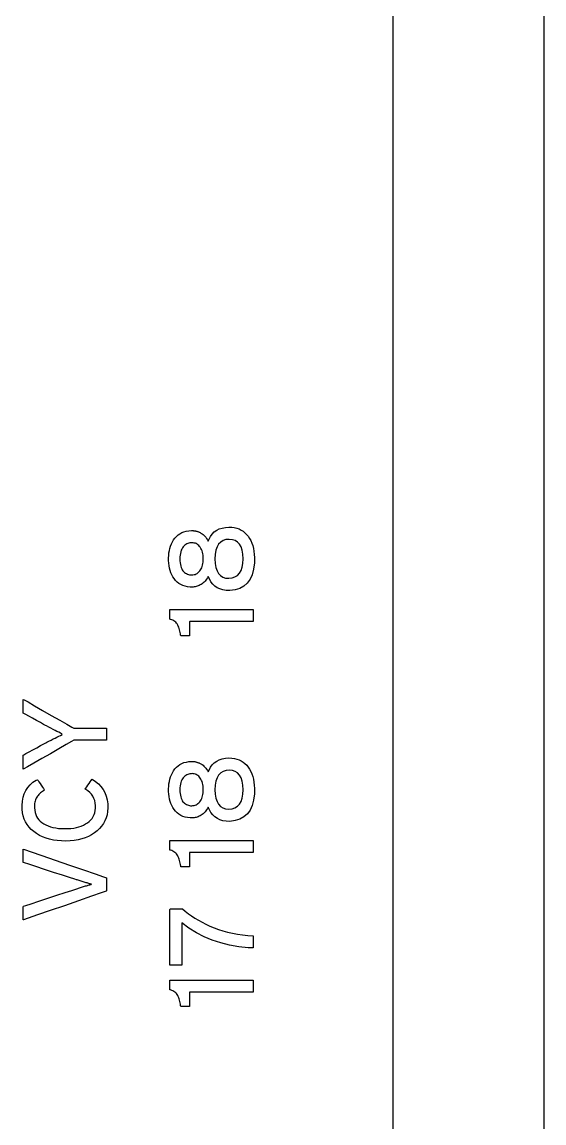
# Model space of a CAD drawing. Extents: x 1 to 47.7, y 0.2 to 35.
# Drawn here: x 39.629 to 40.238, y 10.874 to 12.158 of the extents above; entities that cross this region are included whole.
import ezdxf

# ---------------------------------------------------------------- set-up
doc = ezdxf.new("R2010")
doc.units = 0
doc.header["$MEASUREMENT"] = 0
for name, color, linetype in [('1_1__SCREW_TERMINAL_BLOCK_', 7, 'CONTINUOUS'), ('1_2__CONNECTORIZED_RELAY__', 7, 'CONTINUOUS'), ('8_0_____DWG', 7, 'CONTINUOUS')]:
    doc.layers.add(name, color=color, linetype=linetype)

msp = doc.modelspace()

# ---------------------------------------------------------------- linework, layer by layer
at = {"layer": '1_1__SCREW_TERMINAL_BLOCK_'}
for points in [[(39.8705, 11.5687), (39.8737, 11.5685), (39.8767, 11.5681), (39.8796, 11.5674), (39.8823, 11.5665), (39.8848, 11.5653), (39.8871, 11.5638), (39.8892, 11.5621), (39.8911, 11.5602), (39.8929, 11.558), (39.8945, 11.5555), (39.896, 11.5529), (39.8972, 11.5501), (39.8982, 11.5471), (39.899, 11.5439), (39.8997, 11.5405), (39.9001, 11.5369), (39.9003, 11.5331), (39.9002, 11.5269), (39.8993, 11.5196), (39.8976, 11.5132), (39.8952, 11.5078), (39.8919, 11.5034), (39.888, 11.4998), (39.8832, 11.4972), (39.8777, 11.4955), (39.8714, 11.4948), (39.8671, 11.4949), (39.8634, 11.4955), (39.86, 11.4965), (39.8569, 11.498), (39.8542, 11.4999), (39.8517, 11.5023), (39.8495, 11.505), (39.8477, 11.5083), (39.8462, 11.5112), (39.8454, 11.5096), (39.8445, 11.5081), (39.8436, 11.5068), (39.8426, 11.5056), (39.8415, 11.5045), (39.8404, 11.5035), (39.8393, 11.5027), (39.8381, 11.5019), (39.8369, 11.5013), (39.8357, 11.5007), (39.8345, 11.5001), (39.8334, 11.4997), (39.8322, 11.4993), (39.8311, 11.4991), (39.83, 11.4989), (39.8289, 11.4988), (39.8278, 11.4987), (39.8253, 11.4988), (39.8222, 11.4992), (39.8194, 11.4997), (39.8168, 11.5006), (39.8144, 11.5017), (39.8121, 11.503), (39.8101, 11.5046), (39.8082, 11.5065), (39.8066, 11.5086), (39.8052, 11.5108), (39.8039, 11.5131), (39.8028, 11.5155), (39.802, 11.5181), (39.8012, 11.5208), (39.8007, 11.5236), (39.8003, 11.5265), (39.8001, 11.5296), (39.8001, 11.5327), (39.8002, 11.5356), (39.8005, 11.5385), (39.801, 11.5413), (39.8016, 11.5439), (39.8024, 11.5465), (39.8034, 11.549), (39.8046, 11.5514), (39.8059, 11.5537), (39.8074, 11.5559), (39.8092, 11.5579), (39.8111, 11.5596), (39.8132, 11.561), (39.8155, 11.5623), (39.818, 11.5632), (39.8207, 11.5639), (39.8237, 11.5644), (39.8268, 11.5646), (39.8277, 11.5646), (39.8282, 11.5646), (39.8287, 11.5646), (39.8292, 11.5645), (39.8297, 11.5645), (39.8303, 11.5644), (39.8308, 11.5643), (39.8314, 11.5642), (39.832, 11.5641), (39.8326, 11.5639), (39.8332, 11.5638), (39.8338, 11.5636), (39.8344, 11.5634), (39.835, 11.5631), (39.8357, 11.5629), (39.8363, 11.5626), (39.8369, 11.5623), (39.8378, 11.5618), (39.8391, 11.561), (39.8403, 11.5601), (39.8414, 11.5591), (39.8425, 11.558), (39.8435, 11.5568), (39.8444, 11.5554), (39.8453, 11.554), (39.8461, 11.5524), (39.8473, 11.5545), (39.849, 11.5578), (39.8511, 11.5606), (39.8534, 11.563), (39.8562, 11.565), (39.8592, 11.5665), (39.8626, 11.5676), (39.8664, 11.5684)], [(39.8277, 11.5504), (39.8263, 11.5503), (39.825, 11.5502), (39.8237, 11.5499), (39.8225, 11.5495), (39.8213, 11.549), (39.8202, 11.5483), (39.8192, 11.5476), (39.8181, 11.5467), (39.8172, 11.5457), (39.8163, 11.5445), (39.8155, 11.5431), (39.8149, 11.5416), (39.8144, 11.5399), (39.8139, 11.5381), (39.8136, 11.5361), (39.8134, 11.5339), (39.8133, 11.5316), (39.8134, 11.5293), (39.8136, 11.5271), (39.8139, 11.5251), (39.8143, 11.5233), (39.8148, 11.5217), (39.8154, 11.5202), (39.8161, 11.5189), (39.8169, 11.5177), (39.8178, 11.5167), (39.8188, 11.5158), (39.8198, 11.515), (39.8209, 11.5144), (39.822, 11.5138), (39.8232, 11.5134), (39.8245, 11.5131), (39.8258, 11.513), (39.8271, 11.513), (39.8285, 11.513), (39.8298, 11.5133), (39.8311, 11.5136), (39.8322, 11.5141), (39.8334, 11.5147), (39.8344, 11.5155), (39.8354, 11.5164), (39.8364, 11.5175), (39.8372, 11.5187), (39.838, 11.52), (39.8387, 11.5213), (39.8392, 11.5228), (39.8397, 11.5244), (39.8401, 11.5261), (39.8403, 11.5279), (39.8405, 11.5298), (39.8405, 11.5318), (39.8405, 11.5339), (39.8403, 11.5359), (39.8401, 11.5377), (39.8397, 11.5394), (39.8392, 11.541), (39.8386, 11.5425), (39.8379, 11.5439), (39.8371, 11.5451), (39.8362, 11.5462), (39.8353, 11.5472), (39.8344, 11.548), (39.8334, 11.5488), (39.8324, 11.5494), (39.8313, 11.5498), (39.8301, 11.5501), (39.8289, 11.5503)], [(39.8709, 11.5544), (39.867, 11.5541), (39.8637, 11.553), (39.8609, 11.5513), (39.8585, 11.5488), (39.8567, 11.5455), (39.8554, 11.5416), (39.8546, 11.5369), (39.8542, 11.5315), (39.8545, 11.5263), (39.8553, 11.5217), (39.8566, 11.5178), (39.8584, 11.5146), (39.8606, 11.5121), (39.8633, 11.5104), (39.8665, 11.5093), (39.8702, 11.509), (39.8741, 11.5094), (39.8775, 11.5105), (39.8804, 11.5123), (39.8827, 11.5148), (39.8846, 11.518), (39.8859, 11.5218), (39.8867, 11.5264), (39.8871, 11.5317), (39.8867, 11.537), (39.8859, 11.5416), (39.8846, 11.5455), (39.8828, 11.5487), (39.8806, 11.5512), (39.8778, 11.553), (39.8746, 11.554)], [(39.8988, 11.4584), (39.8959, 11.4584), (39.8884, 11.4584), (39.8775, 11.4584), (39.8648, 11.4584), (39.8518, 11.4584), (39.8398, 11.4584), (39.8304, 11.4584), (39.825, 11.4584), (39.8243, 11.4583), (39.8243, 11.4571), (39.8243, 11.455), (39.8243, 11.4523), (39.8243, 11.4494), (39.8243, 11.4465), (39.8243, 11.4441), (39.8243, 11.4424), (39.8243, 11.4417), (39.8239, 11.4417), (39.8229, 11.4417), (39.8214, 11.4417), (39.8197, 11.4417), (39.8179, 11.4417), (39.8163, 11.4417), (39.815, 11.4417), (39.8143, 11.4417), (39.8141, 11.4426), (39.814, 11.4443), (39.8137, 11.4459), (39.8134, 11.4475), (39.813, 11.449), (39.8125, 11.4505), (39.812, 11.4519), (39.8114, 11.4532), (39.8108, 11.4545), (39.8101, 11.4557), (39.8093, 11.4568), (39.8084, 11.4577), (39.8073, 11.4586), (39.8062, 11.4593), (39.805, 11.46), (39.8037, 11.4605), (39.8023, 11.461), (39.8016, 11.4613), (39.8016, 11.4621), (39.8016, 11.4635), (39.8016, 11.4654), (39.8016, 11.4673), (39.8016, 11.4693), (39.8016, 11.471), (39.8016, 11.4721), (39.8016, 11.4725), (39.8053, 11.4725), (39.8152, 11.4725), (39.8294, 11.4725), (39.8459, 11.4725), (39.8629, 11.4725), (39.8785, 11.4725), (39.8908, 11.4725), (39.8978, 11.4725), (39.8988, 11.4724), (39.8988, 11.4714), (39.8988, 11.4696), (39.8988, 11.4673), (39.8988, 11.4649), (39.8988, 11.4625), (39.8988, 11.4604), (39.8988, 11.459)], [(39.8163, 11.1234), (39.8196, 11.1206), (39.8232, 11.1178), (39.8269, 11.1151), (39.8308, 11.1125), (39.8349, 11.1101), (39.8391, 11.1077), (39.8436, 11.1054), (39.8483, 11.1032), (39.8532, 11.1011), (39.8583, 11.0992), (39.8635, 11.0976), (39.869, 11.0961), (39.8746, 11.0949), (39.8804, 11.0938), (39.8863, 11.093), (39.8925, 11.0924), (39.8988, 11.0921), (39.8988, 11.0915), (39.8988, 11.0901), (39.8988, 11.088), (39.8988, 11.0856), (39.8988, 11.0831), (39.8988, 11.0808), (39.8988, 11.079), (39.8988, 11.078), (39.8931, 11.0781), (39.882, 11.0793), (39.8712, 11.0811), (39.861, 11.0836), (39.8511, 11.0869), (39.8416, 11.0909), (39.8326, 11.0955), (39.8239, 11.1009), (39.8157, 11.107), (39.8157, 11.1051), (39.8157, 11.1001), (39.8157, 11.0929), (39.8157, 11.0845), (39.8157, 11.0759), (39.8157, 11.068), (39.8157, 11.0617), (39.8157, 11.0582), (39.8156, 11.0577), (39.8146, 11.0577), (39.8128, 11.0577), (39.8105, 11.0577), (39.808, 11.0577), (39.8056, 11.0577), (39.8036, 11.0577), (39.8021, 11.0577), (39.8016, 11.0577), (39.8016, 11.0602), (39.8016, 11.0669), (39.8016, 11.0765), (39.8016, 11.0877), (39.8016, 11.0992), (39.8016, 11.1097), (39.8016, 11.118), (39.8016, 11.1228), (39.8018, 11.1234), (39.8028, 11.1234), (39.8047, 11.1234), (39.807, 11.1234), (39.8096, 11.1234), (39.8121, 11.1234), (39.8143, 11.1234), (39.8158, 11.1234)], [(39.8988, 11.0262), (39.8959, 11.0262), (39.8884, 11.0262), (39.8775, 11.0262), (39.8648, 11.0262), (39.8518, 11.0262), (39.8398, 11.0262), (39.8304, 11.0262), (39.825, 11.0262), (39.8243, 11.0261), (39.8243, 11.0249), (39.8243, 11.0227), (39.8243, 11.0201), (39.8243, 11.0171), (39.8243, 11.0143), (39.8243, 11.0119), (39.8243, 11.0102), (39.8243, 11.0095), (39.8239, 11.0095), (39.8229, 11.0095), (39.8214, 11.0095), (39.8197, 11.0095), (39.8179, 11.0095), (39.8163, 11.0095), (39.815, 11.0095), (39.8143, 11.0095), (39.8141, 11.0104), (39.814, 11.0121), (39.8137, 11.0137), (39.8134, 11.0153), (39.813, 11.0168), (39.8125, 11.0183), (39.812, 11.0197), (39.8114, 11.021), (39.8108, 11.0223), (39.8101, 11.0235), (39.8093, 11.0245), (39.8084, 11.0255), (39.8073, 11.0264), (39.8062, 11.0271), (39.805, 11.0278), (39.8037, 11.0283), (39.8023, 11.0288), (39.8016, 11.029), (39.8016, 11.0299), (39.8016, 11.0313), (39.8016, 11.0331), (39.8016, 11.0351), (39.8016, 11.0371), (39.8016, 11.0387), (39.8016, 11.0399), (39.8016, 11.0403), (39.8053, 11.0403), (39.8152, 11.0403), (39.8294, 11.0403), (39.8459, 11.0403), (39.8629, 11.0403), (39.8785, 11.0403), (39.8908, 11.0403), (39.8978, 11.0403), (39.8988, 11.0402), (39.8988, 11.0392), (39.8988, 11.0374), (39.8988, 11.0351), (39.8988, 11.0327), (39.8988, 11.0303), (39.8988, 11.0282), (39.8988, 11.0268)]]:
    msp.add_lwpolyline(points, close=True, dxfattribs=at)
at = {"layer": '1_2__CONNECTORIZED_RELAY__'}
for points in [[(39.6894, 11.3341), (39.6908, 11.3341), (39.6946, 11.3341), (39.7001, 11.3341), (39.7065, 11.3341), (39.7131, 11.3341), (39.7193, 11.3341), (39.7242, 11.3341), (39.7272, 11.3341), (39.7278, 11.334), (39.7278, 11.3331), (39.7278, 11.3315), (39.7278, 11.3293), (39.7278, 11.3269), (39.7278, 11.3245), (39.7278, 11.3224), (39.7278, 11.3208), (39.7278, 11.32), (39.7271, 11.32), (39.7238, 11.32), (39.7187, 11.32), (39.7125, 11.32), (39.7059, 11.32), (39.6995, 11.32), (39.6942, 11.32), (39.6906, 11.32), (39.6894, 11.32), (39.6868, 11.3185), (39.6807, 11.315), (39.6722, 11.3101), (39.6623, 11.3044), (39.6522, 11.2986), (39.6429, 11.2933), (39.6356, 11.2891), (39.6313, 11.2866), (39.6306, 11.2864), (39.6306, 11.2875), (39.6306, 11.2895), (39.6306, 11.2921), (39.6306, 11.2949), (39.6306, 11.2977), (39.6306, 11.3002), (39.6306, 11.3019), (39.6306, 11.3028), (39.6313, 11.3032), (39.6337, 11.3045), (39.6373, 11.3064), (39.6417, 11.3088), (39.6464, 11.3114), (39.6507, 11.3138), (39.6544, 11.3158), (39.6568, 11.3171), (39.6579, 11.3177), (39.6605, 11.319), (39.663, 11.3203), (39.6654, 11.3216), (39.6677, 11.3227), (39.6699, 11.3238), (39.672, 11.3249), (39.674, 11.3258), (39.6759, 11.3267), (39.6757, 11.3276), (39.6739, 11.3285), (39.6719, 11.3294), (39.6698, 11.3304), (39.6676, 11.3315), (39.6653, 11.3327), (39.6629, 11.334), (39.6604, 11.3353), (39.6578, 11.3367), (39.6567, 11.3372), (39.6542, 11.3386), (39.6505, 11.3407), (39.646, 11.3431), (39.6414, 11.3457), (39.637, 11.3481), (39.6334, 11.35), (39.6312, 11.3513), (39.6306, 11.3516), (39.6306, 11.3525), (39.6306, 11.3544), (39.6306, 11.3568), (39.6306, 11.3596), (39.6306, 11.3624), (39.6306, 11.3648), (39.6306, 11.3667), (39.6306, 11.3678), (39.6316, 11.3673), (39.6362, 11.3647), (39.6437, 11.3603), (39.6531, 11.3549), (39.6633, 11.3491), (39.6731, 11.3435), (39.6814, 11.3387), (39.6872, 11.3353)], [(39.8705, 11.2994), (39.8737, 11.2993), (39.8768, 11.2988), (39.8796, 11.2982), (39.8823, 11.2972), (39.8848, 11.296), (39.8871, 11.2946), (39.8892, 11.2929), (39.8912, 11.2909), (39.8929, 11.2887), (39.8946, 11.2863), (39.896, 11.2837), (39.8972, 11.2809), (39.8982, 11.2779), (39.899, 11.2747), (39.8997, 11.2713), (39.9001, 11.2677), (39.9003, 11.2639), (39.9002, 11.2576), (39.8993, 11.2503), (39.8976, 11.244), (39.8952, 11.2386), (39.892, 11.2341), (39.888, 11.2306), (39.8832, 11.2279), (39.8777, 11.2263), (39.8714, 11.2255), (39.8671, 11.2256), (39.8634, 11.2262), (39.86, 11.2273), (39.857, 11.2287), (39.8542, 11.2307), (39.8517, 11.233), (39.8495, 11.2358), (39.8477, 11.239), (39.8462, 11.2419), (39.8454, 11.2403), (39.8445, 11.2389), (39.8436, 11.2376), (39.8426, 11.2364), (39.8415, 11.2353), (39.8405, 11.2343), (39.8393, 11.2334), (39.8381, 11.2327), (39.8369, 11.232), (39.8357, 11.2314), (39.8345, 11.2309), (39.8334, 11.2305), (39.8322, 11.2301), (39.8311, 11.2298), (39.83, 11.2296), (39.8289, 11.2295), (39.8278, 11.2295), (39.8253, 11.2296), (39.8223, 11.2299), (39.8194, 11.2305), (39.8168, 11.2313), (39.8144, 11.2324), (39.8122, 11.2338), (39.8101, 11.2354), (39.8082, 11.2372), (39.8066, 11.2393), (39.8052, 11.2415), (39.8039, 11.2438), (39.8029, 11.2463), (39.802, 11.2488), (39.8012, 11.2515), (39.8007, 11.2543), (39.8003, 11.2573), (39.8001, 11.2603), (39.8001, 11.2634), (39.8002, 11.2664), (39.8005, 11.2692), (39.801, 11.272), (39.8016, 11.2747), (39.8025, 11.2773), (39.8034, 11.2798), (39.8046, 11.2822), (39.8059, 11.2845), (39.8075, 11.2866), (39.8092, 11.2886), (39.8111, 11.2903), (39.8132, 11.2918), (39.8155, 11.293), (39.818, 11.294), (39.8208, 11.2947), (39.8237, 11.2952), (39.8268, 11.2954), (39.8277, 11.2954), (39.8282, 11.2954), (39.8287, 11.2953), (39.8292, 11.2953), (39.8297, 11.2952), (39.8303, 11.2952), (39.8308, 11.2951), (39.8314, 11.295), (39.832, 11.2948), (39.8326, 11.2947), (39.8332, 11.2945), (39.8338, 11.2943), (39.8344, 11.2941), (39.8351, 11.2939), (39.8357, 11.2936), (39.8363, 11.2933), (39.8369, 11.293), (39.8379, 11.2925), (39.8391, 11.2918), (39.8403, 11.2909), (39.8414, 11.2899), (39.8425, 11.2888), (39.8435, 11.2875), (39.8444, 11.2862), (39.8453, 11.2847), (39.8461, 11.2832), (39.8473, 11.2853), (39.849, 11.2885), (39.8511, 11.2913), (39.8534, 11.2937), (39.8562, 11.2957), (39.8592, 11.2973), (39.8626, 11.2984), (39.8664, 11.2991)], [(39.8277, 11.2812), (39.8263, 11.2811), (39.825, 11.2809), (39.8237, 11.2806), (39.8225, 11.2802), (39.8214, 11.2797), (39.8202, 11.2791), (39.8192, 11.2783), (39.8181, 11.2774), (39.8172, 11.2764), (39.8163, 11.2752), (39.8155, 11.2739), (39.8149, 11.2723), (39.8144, 11.2707), (39.8139, 11.2688), (39.8136, 11.2668), (39.8134, 11.2646), (39.8134, 11.2623), (39.8134, 11.26), (39.8136, 11.2579), (39.8139, 11.2559), (39.8143, 11.2541), (39.8148, 11.2524), (39.8154, 11.2509), (39.8161, 11.2496), (39.8169, 11.2484), (39.8178, 11.2474), (39.8188, 11.2465), (39.8198, 11.2458), (39.8209, 11.2451), (39.822, 11.2446), (39.8232, 11.2442), (39.8245, 11.2439), (39.8258, 11.2437), (39.8271, 11.2437), (39.8285, 11.2438), (39.8298, 11.244), (39.8311, 11.2444), (39.8323, 11.2449), (39.8334, 11.2455), (39.8344, 11.2463), (39.8354, 11.2472), (39.8364, 11.2483), (39.8372, 11.2494), (39.838, 11.2507), (39.8387, 11.2521), (39.8393, 11.2536), (39.8397, 11.2552), (39.8401, 11.2569), (39.8403, 11.2587), (39.8405, 11.2606), (39.8405, 11.2626), (39.8405, 11.2647), (39.8403, 11.2666), (39.8401, 11.2685), (39.8397, 11.2702), (39.8392, 11.2718), (39.8386, 11.2733), (39.8379, 11.2746), (39.8371, 11.2759), (39.8362, 11.277), (39.8354, 11.278), (39.8344, 11.2788), (39.8334, 11.2795), (39.8324, 11.2801), (39.8313, 11.2806), (39.8301, 11.2809), (39.8289, 11.2811)], [(39.8709, 11.2852), (39.8671, 11.2848), (39.8637, 11.2838), (39.8609, 11.282), (39.8585, 11.2795), (39.8567, 11.2763), (39.8554, 11.2724), (39.8546, 11.2677), (39.8542, 11.2623), (39.8546, 11.257), (39.8553, 11.2524), (39.8566, 11.2485), (39.8584, 11.2454), (39.8606, 11.2429), (39.8633, 11.2411), (39.8665, 11.2401), (39.8702, 11.2397), (39.8741, 11.2401), (39.8775, 11.2412), (39.8804, 11.243), (39.8827, 11.2455), (39.8846, 11.2487), (39.8859, 11.2526), (39.8868, 11.2572), (39.8871, 11.2624), (39.8867, 11.2678), (39.8859, 11.2724), (39.8846, 11.2763), (39.8828, 11.2795), (39.8806, 11.282), (39.8778, 11.2837), (39.8746, 11.2848)], [(39.7108, 11.2747), (39.7147, 11.2721), (39.7182, 11.2693), (39.7212, 11.2662), (39.7238, 11.2627), (39.7258, 11.259), (39.7274, 11.2549), (39.7285, 11.2506), (39.7292, 11.2459), (39.7294, 11.2412), (39.729, 11.2371), (39.7283, 11.2332), (39.7272, 11.2296), (39.7258, 11.2262), (39.7241, 11.2229), (39.7219, 11.2199), (39.7195, 11.2171), (39.7166, 11.2145), (39.7135, 11.2121), (39.7102, 11.2099), (39.7066, 11.208), (39.7028, 11.2064), (39.6988, 11.205), (39.6945, 11.204), (39.69, 11.2032), (39.6852, 11.2027), (39.6802, 11.2025), (39.6751, 11.2026), (39.6703, 11.203), (39.6657, 11.2036), (39.6613, 11.2046), (39.6571, 11.2058), (39.6532, 11.2073), (39.6495, 11.2091), (39.646, 11.2112), (39.6428, 11.2135), (39.6399, 11.216), (39.6373, 11.2188), (39.6351, 11.2217), (39.6332, 11.2248), (39.6317, 11.2282), (39.6305, 11.2318), (39.6297, 11.2355), (39.6292, 11.2395), (39.6291, 11.244), (39.6295, 11.2489), (39.6304, 11.2535), (39.6318, 11.2577), (39.6336, 11.2615), (39.6359, 11.265), (39.6387, 11.2682), (39.6419, 11.271), (39.6456, 11.2734), (39.6473, 11.2741), (39.6479, 11.2732), (39.6489, 11.2716), (39.6502, 11.2697), (39.6516, 11.2675), (39.6529, 11.2655), (39.6541, 11.2637), (39.6549, 11.2624), (39.6553, 11.2618), (39.6541, 11.2611), (39.6529, 11.2603), (39.6517, 11.2594), (39.6506, 11.2586), (39.6496, 11.2577), (39.6486, 11.2567), (39.6478, 11.2558), (39.647, 11.2548), (39.6463, 11.2538), (39.6457, 11.2527), (39.6452, 11.2516), (39.6447, 11.2504), (39.6444, 11.2491), (39.6441, 11.2477), (39.6438, 11.2463), (39.6437, 11.2448), (39.6436, 11.2432), (39.6436, 11.2412), (39.6439, 11.2385), (39.6444, 11.2359), (39.6451, 11.2336), (39.6461, 11.2313), (39.6473, 11.2293), (39.6487, 11.2274), (39.6504, 11.2256), (39.6523, 11.224), (39.6545, 11.2226), (39.6569, 11.2213), (39.6595, 11.2201), (39.6623, 11.2192), (39.6652, 11.2184), (39.6684, 11.2178), (39.6717, 11.2173), (39.6752, 11.2171), (39.6789, 11.217), (39.6826, 11.217), (39.6861, 11.2173), (39.6895, 11.2177), (39.6926, 11.2183), (39.6955, 11.2191), (39.6983, 11.22), (39.7009, 11.2211), (39.7033, 11.2224), (39.7055, 11.2238), (39.7076, 11.2254), (39.7094, 11.2271), (39.7109, 11.229), (39.7122, 11.2311), (39.7133, 11.2333), (39.714, 11.2356), (39.7146, 11.2381), (39.7148, 11.2408), (39.7148, 11.2438), (39.7145, 11.2468), (39.7139, 11.2497), (39.713, 11.2523), (39.7117, 11.2548), (39.7101, 11.257), (39.7082, 11.2591), (39.706, 11.2609), (39.7034, 11.2626), (39.7029, 11.2632), (39.7035, 11.2642), (39.7046, 11.2657), (39.7059, 11.2676), (39.7073, 11.2696), (39.7086, 11.2715), (39.7097, 11.2731), (39.7105, 11.2743)], [(39.8988, 11.1892), (39.896, 11.1892), (39.8884, 11.1892), (39.8775, 11.1892), (39.8648, 11.1892), (39.8518, 11.1892), (39.8398, 11.1892), (39.8304, 11.1892), (39.825, 11.1892), (39.8243, 11.189), (39.8243, 11.1878), (39.8243, 11.1857), (39.8243, 11.183), (39.8243, 11.1801), (39.8243, 11.1773), (39.8243, 11.1748), (39.8243, 11.1731), (39.8243, 11.1725), (39.8239, 11.1725), (39.8229, 11.1725), (39.8214, 11.1725), (39.8197, 11.1725), (39.8179, 11.1725), (39.8163, 11.1725), (39.8151, 11.1725), (39.8143, 11.1725), (39.8142, 11.1734), (39.814, 11.1751), (39.8137, 11.1767), (39.8134, 11.1783), (39.813, 11.1798), (39.8125, 11.1812), (39.812, 11.1826), (39.8114, 11.184), (39.8108, 11.1852), (39.8101, 11.1864), (39.8093, 11.1875), (39.8084, 11.1885), (39.8074, 11.1893), (39.8063, 11.1901), (39.8051, 11.1907), (39.8038, 11.1913), (39.8024, 11.1917), (39.8016, 11.192), (39.8016, 11.1928), (39.8016, 11.1943), (39.8016, 11.1961), (39.8016, 11.1981), (39.8016, 11.2), (39.8016, 11.2017), (39.8016, 11.2029), (39.8016, 11.2033), (39.8053, 11.2033), (39.8152, 11.2033), (39.8294, 11.2033), (39.8459, 11.2033), (39.8629, 11.2033), (39.8785, 11.2033), (39.8908, 11.2033), (39.8978, 11.2033), (39.8988, 11.2032), (39.8988, 11.2021), (39.8988, 11.2004), (39.8988, 11.1981), (39.8988, 11.1956), (39.8988, 11.1932), (39.8988, 11.1912), (39.8988, 11.1897)], [(39.7278, 11.1597), (39.7278, 11.1591), (39.7278, 11.1576), (39.7278, 11.1554), (39.7278, 11.1528), (39.7278, 11.1502), (39.7278, 11.1477), (39.7278, 11.1457), (39.7278, 11.1445), (39.7273, 11.1441), (39.7213, 11.142), (39.71, 11.1381), (39.6951, 11.1329), (39.6785, 11.1271), (39.6619, 11.1214), (39.6473, 11.1163), (39.6364, 11.1125), (39.6309, 11.1106), (39.6306, 11.1108), (39.6306, 11.1121), (39.6306, 11.1142), (39.6306, 11.1168), (39.6306, 11.1195), (39.6306, 11.1222), (39.6306, 11.1244), (39.6306, 11.1259), (39.6307, 11.1264), (39.6334, 11.1272), (39.6398, 11.1293), (39.6488, 11.1323), (39.6592, 11.1357), (39.6699, 11.1392), (39.6796, 11.1424), (39.6874, 11.1449), (39.6919, 11.1464), (39.6931, 11.1468), (39.6941, 11.1472), (39.6952, 11.1475), (39.6963, 11.1479), (39.6974, 11.1482), (39.6985, 11.1486), (39.6996, 11.149), (39.7008, 11.1494), (39.702, 11.1497), (39.7032, 11.1501), (39.7043, 11.1504), (39.7054, 11.1507), (39.7064, 11.151), (39.7073, 11.1513), (39.7082, 11.1515), (39.7091, 11.1517), (39.7098, 11.1519), (39.7103, 11.1521), (39.7095, 11.1523), (39.7088, 11.1525), (39.7079, 11.1527), (39.707, 11.153), (39.706, 11.1533), (39.705, 11.1536), (39.7039, 11.1539), (39.7027, 11.1543), (39.7015, 11.1547), (39.7003, 11.1551), (39.6991, 11.1554), (39.698, 11.1558), (39.6968, 11.1561), (39.6957, 11.1564), (39.6947, 11.1568), (39.6936, 11.1571), (39.6926, 11.1574), (39.6906, 11.158), (39.6847, 11.1599), (39.6762, 11.1627), (39.6659, 11.166), (39.6553, 11.1695), (39.6452, 11.1727), (39.6371, 11.1754), (39.6319, 11.177), (39.6306, 11.1775), (39.6306, 11.1784), (39.6306, 11.1801), (39.6306, 11.1825), (39.6306, 11.1851), (39.6306, 11.1878), (39.6306, 11.1902), (39.6306, 11.192), (39.6306, 11.193), (39.6321, 11.1925), (39.6398, 11.1899), (39.6523, 11.1856), (39.6678, 11.1803), (39.6846, 11.1745), (39.7008, 11.1689), (39.7146, 11.1642), (39.7242, 11.1609)]]:
    msp.add_lwpolyline(points, close=True, dxfattribs=at)
at = {"layer": '8_0_____DWG'}
for points in [[(40.238, 14.0228), (40.238, 13.8343), (40.238, 13.6443), (40.238, 13.453), (40.238, 13.2603), (40.238, 13.0665), (40.238, 12.8716), (40.238, 12.6758), (40.238, 12.479), (40.238, 12.2815), (40.238, 12.0833), (40.238, 11.6853), (40.238, 11.2856), (40.238, 10.8852), (40.238, 10.4848)], [(40.0615, 12.2791), (40.0615, 12.1351), (40.0615, 11.9889), (40.0615, 11.8407), (40.0615, 11.6906), (40.0615, 11.5387), (40.0615, 11.3851), (40.0615, 11.23), (40.0615, 11.0733), (40.0615, 10.9153), (40.0615, 10.756)]]:
    msp.add_lwpolyline(points, dxfattribs=at)

doc.saveas('drawing.dxf')
